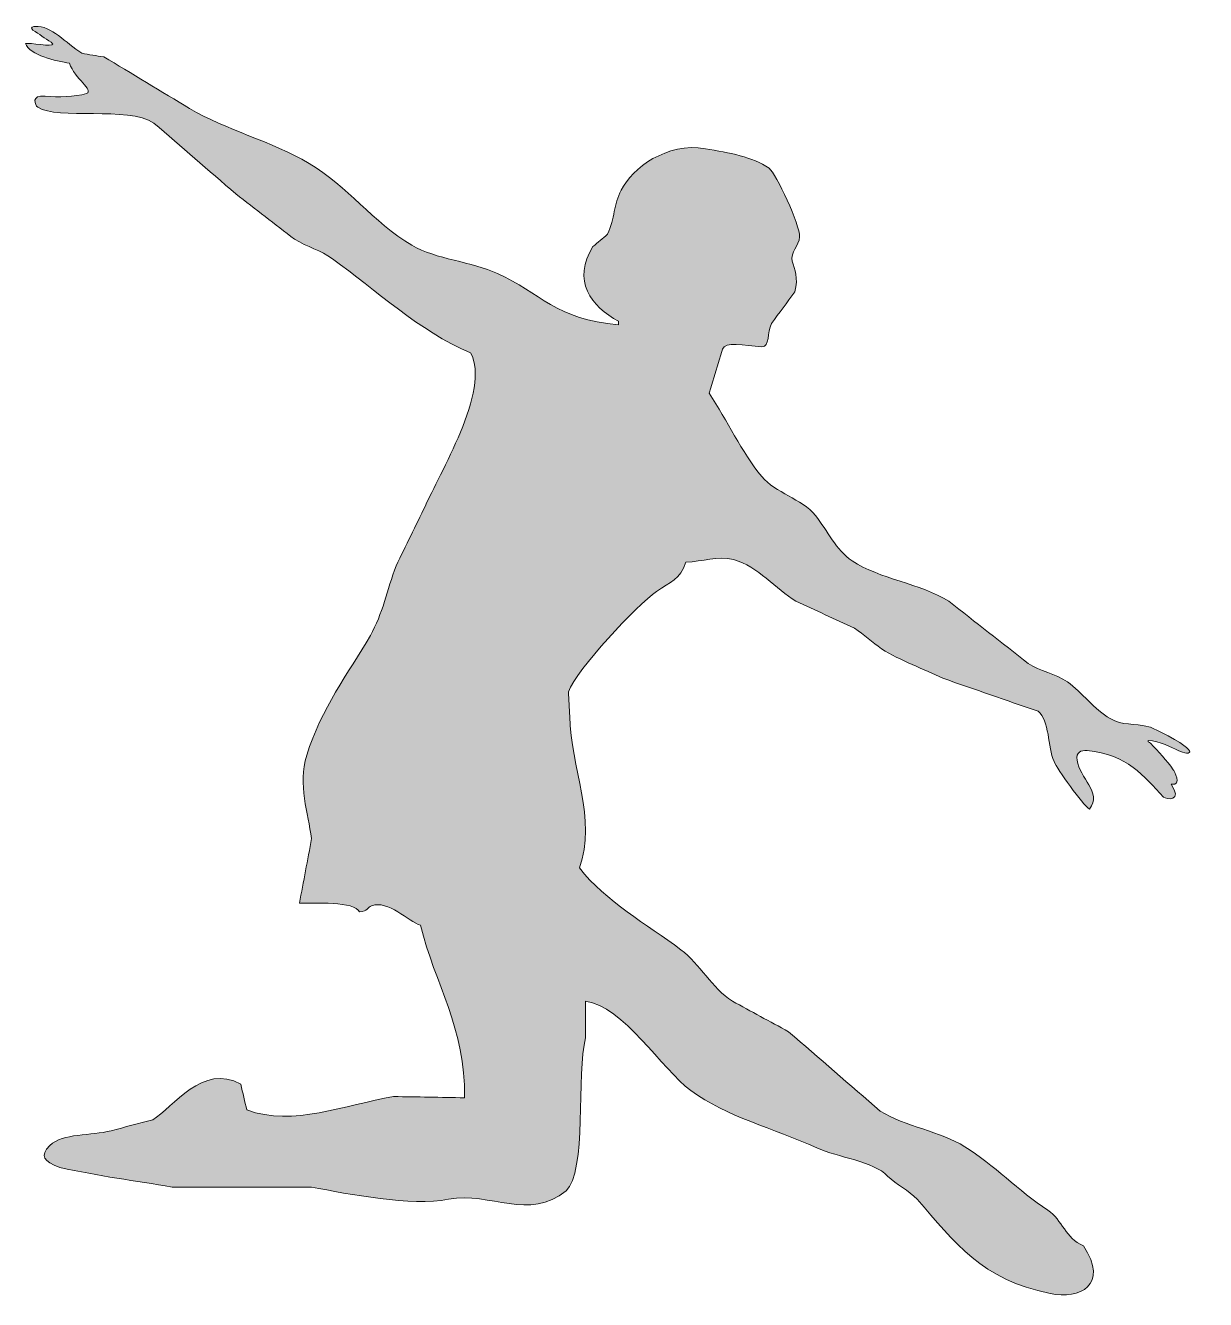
# Model space of a CAD drawing. Header units: inches. Extents: x 12 to 67.5, y -70.1 to -10.3.
import ezdxf

# ---------------------------------------------------------------- set-up
doc = ezdxf.new("R2010")
doc.units = ezdxf.units.IN
doc.header["$MEASUREMENT"] = 0
doc.layers.add('Layer 1', color=7, linetype='Continuous')

msp = doc.modelspace()

# ---------------------------------------------------------------- hatches: boundary and pattern name
at = {"layer": 'Layer 1'}
h = msp.add_hatch(color=250, dxfattribs=at)
edge = h.paths.add_edge_path()
edge.add_spline(control_points=[(64.879, -43.232), (64.008, -43.007), (63.594, -43.186), (62.983, -42.831), (62.24, -42.403), (61.655, -41.595), (60.973, -41.108), (60.408, -40.706), (59.677, -40.609), (59.134, -40.246), (57.889, -39.269), (56.645, -38.292), (55.4, -37.316), (54.065, -36.476), (52.133, -36.276), (50.863, -35.42), (50.098, -34.906), (49.707, -34.006), (49.138, -33.294), (48.488, -32.482), (47.252, -32.24), (46.611, -31.459), (45.643, -30.272), (45.009, -28.859), (44.141, -27.55), (44.351, -26.862), (44.562, -26.173), (44.773, -25.484), (44.869, -25.08), (45.776, -25.328), (46.611, -25.367), (47.019, -25.367), (46.842, -24.694), (47.07, -24.277), (47.434, -23.779), (47.799, -23.28), (48.162, -22.783), (48.353, -22.13), (48.144, -21.723), (48.047, -21.347), (47.941, -20.934), (48.369, -20.618), (48.392, -20.199), (48.42, -19.667), (47.289, -17.219), (46.956, -16.982), (46.19, -16.436), (45.08, -16.255), (43.968, -16.063), (42.148, -15.746), (40.536, -16.975), (40.006, -18.015), (39.663, -18.687), (39.708, -19.323), (39.373, -20.084), (39.142, -20.275), (38.913, -20.467), (38.684, -20.657), (37.689, -22.232), (38.59, -23.495), (39.891, -24.162), (39.891, -24.162), (39.891, -24.335), (39.891, -24.335), (36.964, -24.096), (36.194, -22.836), (34.203, -21.921), (33, -21.368), (31.295, -21.259), (30.181, -20.6), (28.333, -19.503), (27.155, -17.814), (25.356, -16.752), (23.572, -15.698), (21.466, -15.198), (19.727, -14.167), (18.46, -13.413), (16.964, -12.483), (15.706, -11.754), (15.361, -11.698), (15.017, -11.64), (14.671, -11.581), (13.921, -11.098), (13.24, -10.275), (12.489, -10.316), (12.437, -10.319), (12.209, -10.352), (12.374, -10.489), (12.661, -10.683), (12.949, -10.873), (13.236, -11.064), (13.598, -11.35), (12.508, -11.103), (12.146, -11.122), (12.146, -11.122), (12.03, -11.122), (12.03, -11.122), (12.2, -11.665), (13.487, -11.957), (14.098, -12.04), (14.337, -12.794), (15.258, -13.301), (14.902, -13.477), (14.309, -13.624), (13.574, -13.661), (12.949, -13.593), (12.276, -13.516), (12.474, -14.024), (12.604, -14.11), (13.554, -14.74), (16.814, -14.049), (18.061, -14.856), (19.344, -15.967), (20.626, -17.078), (21.91, -18.188), (22.828, -18.896), (23.749, -19.603), (24.668, -20.314), (25.273, -20.677), (25.903, -20.84), (26.447, -21.231), (28.5, -22.705), (30.497, -24.616), (32.938, -25.655), (33.91, -27.35), (31.401, -31.474), (30.813, -32.836), (30.353, -33.773), (29.895, -34.712), (29.435, -35.651), (29.014, -36.79), (28.811, -37.915), (28.229, -38.924), (27.18, -40.748), (25.92, -42.333), (25.242, -44.554), (24.818, -45.945), (25.292, -47.275), (25.471, -48.46), (25.28, -49.475), (25.09, -50.49), (24.898, -51.505), (25.566, -51.495), (27.507, -51.402), (27.712, -51.908), (28.129, -51.867), (28.079, -51.699), (28.288, -51.62), (29.046, -51.33), (30.028, -52.369), (30.585, -52.539), (31.267, -55.309), (32.699, -57.364), (32.652, -60.639), (31.541, -60.619), (30.43, -60.598), (29.32, -60.581), (27.012, -60.972), (24.613, -62.013), (22.427, -61.212), (22.332, -60.81), (22.236, -60.41), (22.14, -60.006), (20.368, -58.981), (18.961, -61.094), (18.005, -61.673), (17.351, -61.846), (16.701, -62.016), (16.051, -62.189), (15.124, -62.426), (13.767, -62.295), (13.178, -62.878), (12.678, -63.401), (12.889, -63.599), (13.637, -63.912), (15.483, -64.323), (17.189, -64.536), (18.923, -64.833), (18.923, -64.833), (25.471, -64.833), (25.471, -64.833), (27.224, -65.176), (30.14, -65.734), (31.905, -65.407), (33.874, -65.037), (35.696, -66.457), (37.42, -65.004), (38.407, -64.173), (37.908, -59.466), (38.339, -57.825), (38.339, -57.825), (38.339, -56.1), (38.339, -56.1), (40.084, -56.32), (41.943, -59.312), (43.279, -60.294), (44.97, -61.534), (47.137, -62.065), (49.196, -62.993), (50.181, -63.436), (51.862, -63.623), (52.527, -64.314), (52.924, -64.726), (53.532, -64.988), (53.906, -65.407), (55.706, -67.421), (56.92, -69.199), (60.167, -69.829), (61.538, -70.115), (62.956, -69.453), (61.719, -67.59), (60.871, -67.249), (60.743, -66.383), (60.052, -65.923), (58.684, -65.009), (57.502, -63.786), (56.147, -62.936), (55.008, -62.22), (53.354, -61.992), (52.183, -61.27), (50.747, -60.026), (49.312, -58.783), (47.875, -57.537), (46.994, -57.058), (46.113, -56.578), (45.232, -56.1), (44.263, -55.474), (43.72, -54.369), (42.82, -53.689), (41.198, -52.463), (39.29, -51.433), (38.052, -49.84), (38.875, -47.552), (37.642, -45.115), (37.593, -42.716), (37.574, -42.333), (37.554, -41.951), (37.535, -41.568), (37.916, -40.528), (40.747, -37.493), (41.671, -36.858), (42.323, -36.406), (42.775, -36.313), (43.05, -35.478), (43.847, -35.468), (44.511, -35.152), (45.289, -35.363), (46.443, -35.675), (47.262, -36.74), (48.219, -37.316), (49.138, -37.738), (50.058, -38.159), (50.977, -38.581), (51.397, -38.906), (51.82, -39.23), (52.241, -39.556), (53.107, -40.094), (54.253, -40.516), (55.113, -40.935), (56.606, -41.452), (58.101, -41.97), (59.593, -42.486), (60.136, -42.903), (60.046, -44.169), (60.341, -44.84), (60.497, -45.199), (61.684, -46.873), (62.007, -47.081), (62.624, -46.289), (61.515, -45.617), (61.431, -44.783), (61.361, -44.417), (61.62, -44.307), (61.891, -44.324), (63.817, -44.509), (64.531, -45.53), (65.483, -46.513), (65.606, -46.64), (66.41, -46.732), (65.839, -45.903), (66.421, -46.015), (65.945, -45.241), (65.945, -45.241), (65.63, -44.773), (65.256, -44.39), (64.879, -43.981), (64.84, -43.96), (64.802, -43.942), (64.764, -43.924), (64.764, -43.924), (64.764, -43.864), (64.764, -43.864), (65.321, -43.877), (65.863, -44.178), (66.171, -44.33), (66.736, -44.61), (67.458, -44.456), (64.879, -43.232)], knot_values=[0, 0, 0, 0, 1, 1, 1, 2, 2, 2, 3, 3, 3, 4, 4, 4, 5, 5, 5, 6, 6, 6, 7, 7, 7, 8, 8, 8, 9, 9, 9, 10, 10, 10, 11, 11, 11, 12, 12, 12, 13, 13, 13, 14, 14, 14, 15, 15, 15, 16, 16, 16, 17, 17, 17, 18, 18, 18, 19, 19, 19, 20, 20, 20, 21, 21, 21, 22, 22, 22, 23, 23, 23, 24, 24, 24, 25, 25, 25, 26, 26, 26, 27, 27, 27, 28, 28, 28, 29, 29, 29, 30, 30, 30, 31, 31, 31, 32, 32, 32, 33, 33, 33, 34, 34, 34, 35, 35, 35, 36, 36, 36, 37, 37, 37, 38, 38, 38, 39, 39, 39, 40, 40, 40, 41, 41, 41, 42, 42, 42, 43, 43, 43, 44, 44, 44, 45, 45, 45, 46, 46, 46, 47, 47, 47, 48, 48, 48, 49, 49, 49, 50, 50, 50, 51, 51, 51, 52, 52, 52, 53, 53, 53, 54, 54, 54, 55, 55, 55, 56, 56, 56, 57, 57, 57, 58, 58, 58, 59, 59, 59, 60, 60, 60, 61, 61, 61, 62, 62, 62, 63, 63, 63, 64, 64, 64, 65, 65, 65, 66, 66, 66, 67, 67, 67, 68, 68, 68, 69, 69, 69, 70, 70, 70, 71, 71, 71, 72, 72, 72, 73, 73, 73, 74, 74, 74, 75, 75, 75, 76, 76, 76, 77, 77, 77, 78, 78, 78, 79, 79, 79, 80, 80, 80, 81, 81, 81, 82, 82, 82, 83, 83, 83, 84, 84, 84, 85, 85, 85, 86, 86, 86, 87, 87, 87, 88, 88, 88, 89, 89, 89, 90, 90, 90, 91, 91, 91, 92, 92, 92, 93, 93, 93, 94, 94, 94, 95, 95, 95, 96, 96, 96, 97, 97, 97, 98, 98, 98, 99, 99, 99, 99], degree=3, periodic=1)

# ---------------------------------------------------------------- linework, layer by layer
at = {"layer": 'Layer 1', "lineweight": 0}
msp.add_open_spline([(64.879, -43.232), (64.008, -43.007), (63.594, -43.186), (62.983, -42.831), (62.24, -42.403), (61.655, -41.595), (60.973, -41.108), (60.408, -40.706), (59.677, -40.609), (59.134, -40.246), (57.889, -39.269), (56.645, -38.292), (55.4, -37.316), (54.065, -36.476), (52.133, -36.276), (50.863, -35.42), (50.098, -34.906), (49.707, -34.006), (49.138, -33.294), (48.488, -32.482), (47.252, -32.24), (46.611, -31.459), (45.643, -30.272), (45.009, -28.859), (44.141, -27.55), (44.351, -26.862), (44.562, -26.173), (44.773, -25.484), (44.869, -25.08), (45.776, -25.328), (46.611, -25.367), (47.019, -25.367), (46.842, -24.694), (47.07, -24.277), (47.434, -23.779), (47.799, -23.28), (48.162, -22.783), (48.353, -22.13), (48.144, -21.723), (48.047, -21.347), (47.941, -20.934), (48.369, -20.618), (48.392, -20.199), (48.42, -19.667), (47.289, -17.219), (46.956, -16.982), (46.19, -16.436), (45.08, -16.255), (43.968, -16.063), (42.148, -15.746), (40.536, -16.975), (40.006, -18.015), (39.663, -18.687), (39.708, -19.323), (39.373, -20.084), (39.142, -20.275), (38.913, -20.467), (38.684, -20.657), (37.689, -22.232), (38.59, -23.495), (39.891, -24.162), (39.891, -24.162), (39.891, -24.335), (39.891, -24.335), (36.964, -24.096), (36.194, -22.836), (34.203, -21.921), (33, -21.368), (31.295, -21.259), (30.181, -20.6), (28.333, -19.503), (27.155, -17.814), (25.356, -16.752), (23.572, -15.698), (21.466, -15.198), (19.727, -14.167), (18.46, -13.413), (16.964, -12.483), (15.706, -11.754), (15.361, -11.698), (15.017, -11.64), (14.671, -11.581), (13.921, -11.098), (13.24, -10.275), (12.489, -10.316), (12.437, -10.319), (12.209, -10.352), (12.374, -10.489), (12.661, -10.683), (12.949, -10.873), (13.236, -11.064), (13.598, -11.35), (12.508, -11.103), (12.146, -11.122), (12.146, -11.122), (12.03, -11.122), (12.03, -11.122), (12.2, -11.665), (13.487, -11.957), (14.098, -12.04), (14.337, -12.794), (15.258, -13.301), (14.902, -13.477), (14.309, -13.624), (13.574, -13.661), (12.949, -13.593), (12.276, -13.516), (12.474, -14.024), (12.604, -14.11), (13.554, -14.74), (16.814, -14.049), (18.061, -14.856), (19.344, -15.967), (20.626, -17.078), (21.91, -18.188), (22.828, -18.896), (23.749, -19.603), (24.668, -20.314), (25.273, -20.677), (25.903, -20.84), (26.447, -21.231), (28.5, -22.705), (30.497, -24.616), (32.938, -25.655), (33.91, -27.35), (31.401, -31.474), (30.813, -32.836), (30.353, -33.773), (29.895, -34.712), (29.435, -35.651), (29.014, -36.79), (28.811, -37.915), (28.229, -38.924), (27.18, -40.748), (25.92, -42.333), (25.242, -44.554), (24.818, -45.945), (25.292, -47.275), (25.471, -48.46), (25.28, -49.475), (25.09, -50.49), (24.898, -51.505), (25.566, -51.495), (27.507, -51.402), (27.712, -51.908), (28.129, -51.867), (28.079, -51.699), (28.288, -51.62), (29.046, -51.33), (30.028, -52.369), (30.585, -52.539), (31.267, -55.309), (32.699, -57.364), (32.652, -60.639), (31.541, -60.619), (30.43, -60.598), (29.32, -60.581), (27.012, -60.972), (24.613, -62.013), (22.427, -61.212), (22.332, -60.81), (22.236, -60.41), (22.14, -60.006), (20.368, -58.981), (18.961, -61.094), (18.005, -61.673), (17.351, -61.846), (16.701, -62.016), (16.051, -62.189), (15.124, -62.426), (13.767, -62.295), (13.178, -62.878), (12.678, -63.401), (12.889, -63.599), (13.637, -63.912), (15.483, -64.323), (17.189, -64.536), (18.923, -64.833), (18.923, -64.833), (25.471, -64.833), (25.471, -64.833), (27.224, -65.176), (30.14, -65.734), (31.905, -65.407), (33.874, -65.037), (35.696, -66.457), (37.42, -65.004), (38.407, -64.173), (37.908, -59.466), (38.339, -57.825), (38.339, -57.825), (38.339, -56.1), (38.339, -56.1), (40.084, -56.32), (41.943, -59.312), (43.279, -60.294), (44.97, -61.534), (47.137, -62.065), (49.196, -62.993), (50.181, -63.436), (51.862, -63.623), (52.527, -64.314), (52.924, -64.726), (53.532, -64.988), (53.906, -65.407), (55.706, -67.421), (56.92, -69.199), (60.167, -69.829), (61.538, -70.115), (62.956, -69.453), (61.719, -67.59), (60.871, -67.249), (60.743, -66.383), (60.052, -65.923), (58.684, -65.009), (57.502, -63.786), (56.147, -62.936), (55.008, -62.22), (53.354, -61.992), (52.183, -61.27), (50.747, -60.026), (49.312, -58.783), (47.875, -57.537), (46.994, -57.058), (46.113, -56.578), (45.232, -56.1), (44.263, -55.474), (43.72, -54.369), (42.82, -53.689), (41.198, -52.463), (39.29, -51.433), (38.052, -49.84), (38.875, -47.552), (37.642, -45.115), (37.593, -42.716), (37.574, -42.333), (37.554, -41.951), (37.535, -41.568), (37.916, -40.528), (40.747, -37.493), (41.671, -36.858), (42.323, -36.406), (42.775, -36.313), (43.05, -35.478), (43.847, -35.468), (44.511, -35.152), (45.289, -35.363), (46.443, -35.675), (47.262, -36.74), (48.219, -37.316), (49.138, -37.738), (50.058, -38.159), (50.977, -38.581), (51.397, -38.906), (51.82, -39.23), (52.241, -39.556), (53.107, -40.094), (54.253, -40.516), (55.113, -40.935), (56.606, -41.452), (58.101, -41.97), (59.593, -42.486), (60.136, -42.903), (60.046, -44.169), (60.341, -44.84), (60.497, -45.199), (61.684, -46.873), (62.007, -47.081), (62.624, -46.289), (61.515, -45.617), (61.431, -44.783), (61.361, -44.417), (61.62, -44.307), (61.891, -44.324), (63.817, -44.509), (64.531, -45.53), (65.483, -46.513), (65.606, -46.64), (66.41, -46.732), (65.839, -45.903), (66.421, -46.015), (65.945, -45.241), (65.945, -45.241), (65.63, -44.773), (65.256, -44.39), (64.879, -43.981), (64.84, -43.96), (64.802, -43.942), (64.764, -43.924), (64.764, -43.924), (64.764, -43.864), (64.764, -43.864), (65.321, -43.877), (65.863, -44.178), (66.171, -44.33), (66.736, -44.61), (67.458, -44.456), (64.879, -43.232)], degree=3, knots=[0, 0, 0, 0, 1, 1, 1, 2, 2, 2, 3, 3, 3, 4, 4, 4, 5, 5, 5, 6, 6, 6, 7, 7, 7, 8, 8, 8, 9, 9, 9, 10, 10, 10, 11, 11, 11, 12, 12, 12, 13, 13, 13, 14, 14, 14, 15, 15, 15, 16, 16, 16, 17, 17, 17, 18, 18, 18, 19, 19, 19, 20, 20, 20, 21, 21, 21, 22, 22, 22, 23, 23, 23, 24, 24, 24, 25, 25, 25, 26, 26, 26, 27, 27, 27, 28, 28, 28, 29, 29, 29, 30, 30, 30, 31, 31, 31, 32, 32, 32, 33, 33, 33, 34, 34, 34, 35, 35, 35, 36, 36, 36, 37, 37, 37, 38, 38, 38, 39, 39, 39, 40, 40, 40, 41, 41, 41, 42, 42, 42, 43, 43, 43, 44, 44, 44, 45, 45, 45, 46, 46, 46, 47, 47, 47, 48, 48, 48, 49, 49, 49, 50, 50, 50, 51, 51, 51, 52, 52, 52, 53, 53, 53, 54, 54, 54, 55, 55, 55, 56, 56, 56, 57, 57, 57, 58, 58, 58, 59, 59, 59, 60, 60, 60, 61, 61, 61, 62, 62, 62, 63, 63, 63, 64, 64, 64, 65, 65, 65, 66, 66, 66, 67, 67, 67, 68, 68, 68, 69, 69, 69, 70, 70, 70, 71, 71, 71, 72, 72, 72, 73, 73, 73, 74, 74, 74, 75, 75, 75, 76, 76, 76, 77, 77, 77, 78, 78, 78, 79, 79, 79, 80, 80, 80, 81, 81, 81, 82, 82, 82, 83, 83, 83, 84, 84, 84, 85, 85, 85, 86, 86, 86, 87, 87, 87, 88, 88, 88, 89, 89, 89, 90, 90, 90, 91, 91, 91, 92, 92, 92, 93, 93, 93, 94, 94, 94, 95, 95, 95, 96, 96, 96, 97, 97, 97, 98, 98, 98, 99, 99, 99, 99], dxfattribs=at)

doc.saveas('drawing.dxf')
